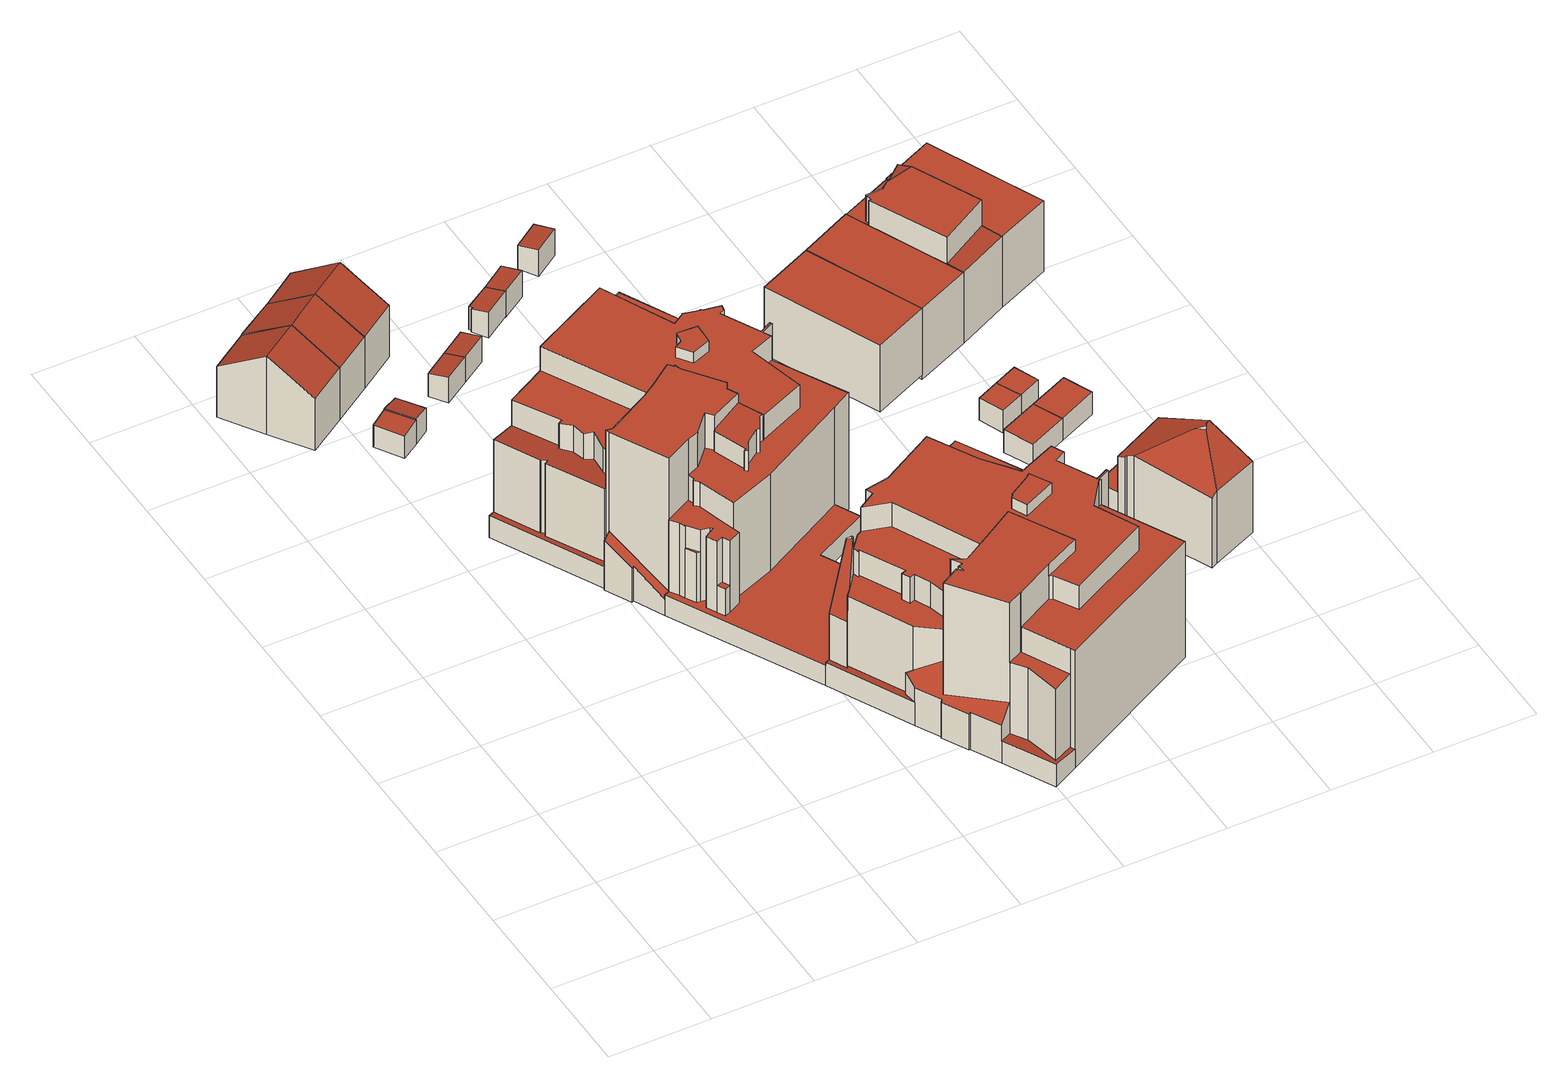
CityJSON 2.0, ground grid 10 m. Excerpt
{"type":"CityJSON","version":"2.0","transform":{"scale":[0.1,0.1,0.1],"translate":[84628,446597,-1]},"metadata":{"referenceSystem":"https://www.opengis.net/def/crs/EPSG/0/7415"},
"CityObjects":{
"building1":{"type":"Building","attributes":{"b3_bag_bag_overlap":0,"b3_bouwlagen":3,"b3_dak_type":"slanted","b3_h_dak_50p":7.6,"b3_h_dak_70p":8.2,"b3_h_dak_max":9,"b3_h_dak_min":5.91,"b3_h_maaiveld":0.164,"b3_kas_warenhuis":false,"b3_mutatie_ahn3_ahn4":false,"b3_opp_buitenmuur":121.8,"b3_opp_dak_plat":0,"b3_opp_dak_schuin":50.23,"b3_opp_grond":42.11,"b3_opp_scheidingsmuur":68.14,"b3_reconstructie_onvolledig":false,"b3_rmse_lod12":1.01,"b3_rmse_lod13":1.01,"b3_rmse_lod22":0.0402,"b3_val3dity_lod12":"[]","b3_val3dity_lod13":"[]","b3_val3dity_lod22":"[]","b3_volume_lod12":335.15,"b3_volume_lod13":335.15,"b3_volume_lod22":309.36,"geconstateerd":false,"oorspronkelijkbouwjaar":1981,"status":"Pand in gebruik"},"children":["building1-1"]},
"building1-1":{"type":"BuildingPart","parents":["building1"],"geometry":[{"type":"Solid","lod":"2.2","boundaries":[[[[0,1,2,3,4,5]],[[6,3,2,7]],[[8,4,3,6]],[[9,0,5,10]],[[10,5,4,8]],[[7,2,1,11]],[[11,1,0,9]],[[7,11,8,6]],[[11,9,10,8]]]],"semantics":{"surfaces":[{"type":"GroundSurface"},{"type":"WallSurface","on_footprint_edge":true},{"type":"RoofSurface"}],"values":[[0,1,1,1,1,1,1,2,2]]}}]},
"building2":{"type":"Building","attributes":{"b3_bag_bag_overlap":0,"b3_dak_type":"horizontal","b3_h_dak_50p":2.89,"b3_h_dak_70p":2.96,"b3_h_dak_max":3.08,"b3_h_dak_min":2.66,"b3_h_maaiveld":0.182,"b3_kas_warenhuis":false,"b3_mutatie_ahn3_ahn4":false,"b3_opp_buitenmuur":18.28,"b3_opp_dak_plat":0,"b3_opp_dak_schuin":5.93,"b3_opp_grond":5.85,"b3_opp_scheidingsmuur":8.4,"b3_reconstructie_onvolledig":false,"b3_rmse_lod12":0.115,"b3_rmse_lod13":0.115,"b3_rmse_lod22":0.0306,"b3_val3dity_lod12":"[]","b3_val3dity_lod13":"[]","b3_val3dity_lod22":"[]","b3_volume_lod12":16.13,"b3_volume_lod13":16.13,"b3_volume_lod22":15.76,"geconstateerd":false,"oorspronkelijkbouwjaar":1981,"status":"Pand in gebruik"},"children":["building2-1"]},
"building2-1":{"type":"BuildingPart","parents":["building2"],"geometry":[{"type":"Solid","lod":"2.2","boundaries":[[[[12,13,14,15]],[[16,12,15,17]],[[17,15,14,18]],[[18,14,13,19]],[[19,13,12,16]],[[19,16,17,18]]]],"semantics":{"surfaces":[{"type":"GroundSurface"},{"type":"WallSurface","on_footprint_edge":true},{"type":"RoofSurface"}],"values":[[0,1,1,1,1,2]]}}]},
"building3":{"type":"Building","attributes":{"b3_bag_bag_overlap":0,"b3_bouwlagen":3,"b3_dak_type":"slanted","b3_h_dak_50p":7.6,"b3_h_dak_70p":8.18,"b3_h_dak_max":9.02,"b3_h_dak_min":5.96,"b3_h_maaiveld":0.215,"b3_kas_warenhuis":false,"b3_mutatie_ahn3_ahn4":false,"b3_opp_buitenmuur":51.86,"b3_opp_dak_plat":0,"b3_opp_dak_schuin":50.3,"b3_opp_grond":42.1,"b3_opp_scheidingsmuur":136.03,"b3_reconstructie_onvolledig":false,"b3_rmse_lod12":1.01,"b3_rmse_lod13":1.01,"b3_rmse_lod22":0.0288,"b3_val3dity_lod12":"[]","b3_val3dity_lod13":"[]","b3_val3dity_lod22":"[]","b3_volume_lod12":332.95,"b3_volume_lod13":332.95,"b3_volume_lod22":306.33,"geconstateerd":false,"oorspronkelijkbouwjaar":1981,"status":"Pand in gebruik"},"children":["building3-1"]},
"building3-1":{"type":"BuildingPart","parents":["building3"],"geometry":[{"type":"Solid","lod":"2.2","boundaries":[[[[20,21,22,2,1,0]],[[23,2,22,24]],[[11,1,2,23]],[[25,20,0,26]],[[26,0,1,11]],[[24,22,21,27]],[[27,21,20,25]],[[24,27,11,23]],[[27,25,26,11]]]],"semantics":{"surfaces":[{"type":"GroundSurface"},{"type":"WallSurface","on_footprint_edge":true},{"type":"RoofSurface"}],"values":[[0,1,1,1,1,1,1,2,2]]}}]},
"building4":{"type":"Building","attributes":{"b3_bag_bag_overlap":0,"b3_dak_type":"horizontal","b3_h_dak_50p":2.94,"b3_h_dak_70p":3,"b3_h_dak_max":3.17,"b3_h_dak_min":2.76,"b3_h_maaiveld":0.241,"b3_kas_warenhuis":false,"b3_mutatie_ahn3_ahn4":false,"b3_opp_buitenmuur":18.17,"b3_opp_dak_plat":0,"b3_opp_dak_schuin":5.93,"b3_opp_grond":5.84,"b3_opp_scheidingsmuur":8.4,"b3_reconstructie_onvolledig":false,"b3_rmse_lod12":0.106,"b3_rmse_lod13":0.106,"b3_rmse_lod22":0.0268,"b3_val3dity_lod12":"[]","b3_val3dity_lod13":"[]","b3_val3dity_lod22":"[]","b3_volume_lod12":15.99,"b3_volume_lod13":15.99,"b3_volume_lod22":15.68,"geconstateerd":false,"oorspronkelijkbouwjaar":1981,"status":"Pand in gebruik"},"children":["building4-1"]},
"building4-1":{"type":"BuildingPart","parents":["building4"],"geometry":[{"type":"Solid","lod":"2.2","boundaries":[[[[28,29,15,14]],[[30,15,29,31]],[[32,14,15,30]],[[33,28,14,32]],[[31,29,28,33]],[[31,33,32,30]]]],"semantics":{"surfaces":[{"type":"GroundSurface"},{"type":"WallSurface","on_footprint_edge":true},{"type":"RoofSurface"}],"values":[[0,1,1,1,1,2]]}}]},
"building5":{"type":"Building","attributes":{"b3_bag_bag_overlap":0,"b3_bouwlagen":3,"b3_dak_type":"slanted","b3_h_dak_50p":7.51,"b3_h_dak_70p":8.14,"b3_h_dak_max":9.03,"b3_h_dak_min":5.88,"b3_h_maaiveld":0.221,"b3_kas_warenhuis":false,"b3_mutatie_ahn3_ahn4":false,"b3_opp_buitenmuur":51.84,"b3_opp_dak_plat":0,"b3_opp_dak_schuin":50.28,"b3_opp_grond":42.11,"b3_opp_scheidingsmuur":135.81,"b3_reconstructie_onvolledig":false,"b3_rmse_lod12":1.02,"b3_rmse_lod13":1.02,"b3_rmse_lod22":0.0236,"b3_val3dity_lod12":"[]","b3_val3dity_lod13":"[]","b3_val3dity_lod22":"[]","b3_volume_lod12":330.89,"b3_volume_lod13":330.89,"b3_volume_lod22":305.96,"geconstateerd":false,"oorspronkelijkbouwjaar":1981,"status":"Pand in gebruik"},"children":["building5-1"]},
"building5-1":{"type":"BuildingPart","parents":["building5"],"geometry":[{"type":"Solid","lod":"2.2","boundaries":[[[[34,35,36,22,21,20]],[[24,22,36,37]],[[27,21,22,24]],[[38,34,20,25]],[[25,20,21,27]],[[37,36,35,39]],[[39,35,34,38]],[[37,39,27,24]],[[39,38,25,27]]]],"semantics":{"surfaces":[{"type":"GroundSurface"},{"type":"WallSurface","on_footprint_edge":true},{"type":"RoofSurface"}],"values":[[0,1,1,1,1,1,1,2,2]]}}]},
"building6":{"type":"Building","attributes":{"b3_bag_bag_overlap":0,"b3_dak_type":"horizontal","b3_h_dak_50p":2.89,"b3_h_dak_70p":2.96,"b3_h_dak_max":3.13,"b3_h_dak_min":2.58,"b3_h_maaiveld":0.181,"b3_kas_warenhuis":false,"b3_mutatie_ahn3_ahn4":false,"b3_opp_buitenmuur":21.91,"b3_opp_dak_plat":0,"b3_opp_dak_schuin":6.09,"b3_opp_grond":6,"b3_opp_scheidingsmuur":5.36,"b3_reconstructie_onvolledig":false,"b3_rmse_lod12":0.113,"b3_rmse_lod13":0.113,"b3_rmse_lod22":0.0316,"b3_val3dity_lod12":"[]","b3_val3dity_lod13":"[]","b3_val3dity_lod22":"[]","b3_volume_lod12":16.59,"b3_volume_lod13":16.59,"b3_volume_lod22":16.35,"geconstateerd":false,"oorspronkelijkbouwjaar":1981,"status":"Pand in gebruik"},"children":["building6-1"]},
"building6-1":{"type":"BuildingPart","parents":["building6"],"geometry":[{"type":"Solid","lod":"2.2","boundaries":[[[[40,41,42,43]],[[44,42,41,45]],[[46,43,42,44]],[[47,40,43,46]],[[45,41,40,47]],[[45,47,46,44]]]],"semantics":{"surfaces":[{"type":"GroundSurface"},{"type":"WallSurface","on_footprint_edge":true},{"type":"RoofSurface"}],"values":[[0,1,1,1,1,2]]}}]},
"building7":{"type":"Building","attributes":{"b3_bag_bag_overlap":0,"b3_dak_type":"horizontal","b3_h_dak_50p":2.9,"b3_h_dak_70p":2.96,"b3_h_dak_max":3.15,"b3_h_dak_min":2.74,"b3_h_maaiveld":0.195,"b3_kas_warenhuis":false,"b3_mutatie_ahn3_ahn4":false,"b3_opp_buitenmuur":22.1,"b3_opp_dak_plat":0,"b3_opp_dak_schuin":6.14,"b3_opp_grond":6.05,"b3_opp_scheidingsmuur":5.36,"b3_reconstructie_onvolledig":false,"b3_rmse_lod12":0.124,"b3_rmse_lod13":0.124,"b3_rmse_lod22":0.0261,"b3_val3dity_lod12":"[]","b3_val3dity_lod13":"[]","b3_val3dity_lod22":"[]","b3_volume_lod12":16.87,"b3_volume_lod13":16.87,"b3_volume_lod22":16.53,"geconstateerd":false,"oorspronkelijkbouwjaar":1981,"status":"Pand in gebruik"},"children":["building7-1"]},
"building7-1":{"type":"BuildingPart","parents":["building7"],"geometry":[{"type":"Solid","lod":"2.2","boundaries":[[[[48,49,41,40]],[[45,41,49,50]],[[47,40,41,45]],[[51,48,40,47]],[[50,49,48,51]],[[50,51,47,45]]]],"semantics":{"surfaces":[{"type":"GroundSurface"},{"type":"WallSurface","on_footprint_edge":true},{"type":"RoofSurface"}],"values":[[0,1,1,1,1,2]]}}]},
"building8":{"type":"Building","attributes":{"b3_bouwlagen":5,"b3_dak_type":"multiple horizontal","b3_h_dak_50p":14.26,"b3_h_dak_70p":16.27,"b3_h_dak_max":17.88,"b3_h_dak_min":2.56,"b3_h_maaiveld":0.415,"b3_kas_warenhuis":false,"b3_mutatie_ahn3_ahn4":false,"b3_opp_buitenmuur":3033.72,"b3_opp_dak_plat":1090.25,"b3_opp_dak_schuin":100.14,"b3_opp_grond":1088.38,"b3_opp_scheidingsmuur":0,"b3_reconstructie_onvolledig":false,"b3_rmse_lod12":6.05,"b3_rmse_lod13":0.996,"b3_rmse_lod22":0.405,"b3_val3dity_lod12":"[]","b3_val3dity_lod13":"[]","b3_val3dity_lod22":"[]","b3_volume_lod12":17263.59,"b3_volume_lod13":13811.62,"b3_volume_lod22":13648.09,"geconstateerd":false,"oorspronkelijkbouwjaar":2000,"status":"Pand in gebruik"},"children":["building8-1"]},
"building8-1":{"type":"BuildingPart","parents":["building8"],"geometry":[{"type":"Solid","lod":"2.2","boundaries":[[[[52,53,54,55,56,57,58,59,60,61,62,63,64,65,66,67,68,69,70,71,72,73,74,75,76,77,78,79,80,81,82,83,84,85,86,87,88,89,90,91,92,93,94,95,96,97,98,99,100,101,102,103,104]],[[105,52,104,106]],[[107,108,109,110]],[[111,59,58,112]],[[113,60,59,111]],[[114,115,116,117]],[[118,101,100,119]],[[120,103,102,121]],[[122,95,94,123,124]],[[124,123,125,126]],[[127,81,80,128]],[[129,130,131,132]],[[115,99,98,133]],[[133,98,97,134]],[[135,96,95,122]],[[123,94,93,136]],[[137,89,138]],[[138,89,88,139]],[[136,93,92,140]],[[141,142,143,144]],[[140,92,91,145]],[[145,91,90,146]],[[147,148,149,150]],[[151,65,64,152]],[[153,66,65,151]],[[146,90,89,137]],[[154,155,130,129,156]],[[156,129,157,158]],[[159,160,87,86,161]],[[161,86,85,162]],[[163,164,160,159]],[[165,166,167,168]],[[169,170,166,165,171]],[[172,77,76,173]],[[162,85,84,174]],[[175,83,82,176]],[[176,82,81,127,177]],[[178,179,180,181]],[[182,178,183,184]],[[185,186,187,188]],[[173,76,75,189]],[[189,75,74,190]],[[191,192,193,194]],[[195,196,197,198]],[[106,104,103,120]],[[181,180,63,62,199]],[[200,199,62,61,201]],[[202,152,64,63,180]],[[112,58,57,203,204]],[[121,102,101,118]],[[205,54,53,206]],[[207,208,209,210]],[[203,57,56,211]],[[212,213,214,215]],[[168,167,216,217]],[[119,100,99,115,114]],[[218,219,199,200]],[[220,221,219,218]],[[222,223,224,225]],[[226,227,228,229]],[[217,216,230,231]],[[232,233,234,235]],[[210,209,236,237,238]],[[239,240,208,207,241]],[[139,88,87,160]],[[242,71,70,243,244]],[[245,246,73,72,108,107]],[[247,248,249,250]],[[108,72,71,242,251]],[[251,242,248,247]],[[117,116,252,253]],[[254,255,256,257,258]],[[258,257,259,260]],[[261,262,263,264,265]],[[266,267,263,262]],[[268,269,270,267,266]],[[271,272,273,274,275]],[[201,61,60,113]],[[276,220,277,278]],[[279,280,281,282]],[[283,284,282,285]],[[285,282,281,286,287]],[[287,286,223,222]],[[288,289,213,212]],[[215,214,142,141]],[[290,291,292,284,283]],[[293,294,295]],[[296,297,298,295]],[[299,300,289,288]],[[241,207,301,192,191]],[[211,56,55,237]],[[238,237,55,54,205]],[[302,303,304,305]],[[306,307,308,309]],[[310,311,307,306]],[[265,264,137,138]],[[312,313,314,315]],[[316,317,269,268]],[[188,187,68,67,318]],[[319,69,68,187]],[[194,193,320,321]],[[322,323,324,325]],[[275,274,240,239]],[[192,301,303,302]],[[253,252,126,326]],[[326,126,125,327,328]],[[150,149,246,245]],[[294,293,329,221,220,276]],[[330,331,332,333]],[[334,335,300,299]],[[336,337,338,339]],[[340,341,342,343]],[[343,342,344,345]],[[346,347,164,163]],[[348,349,350,351]],[[351,350,341,340]],[[132,131,347,346]],[[352,232,353,354]],[[321,320,291,290]],[[354,353,292,291]],[[144,143,280,279]],[[355,356,206,357]],[[305,304,323,322]],[[225,224,278,358]],[[358,278,277,272,271]],[[359,360,361,362]],[[274,273,363,360,359]],[[204,203,363,273]],[[362,361,236,209]],[[231,230,364,365]],[[366,158,157,349,348]],[[171,165,158,366]],[[367,368,369,370]],[[371,185,372,255,254]],[[250,249,373,374]],[[244,243,375,376]],[[243,70,69,319]],[[376,375,311,310]],[[377,378,379,380]],[[381,382,152,202]],[[383,381,384,385]],[[255,372,382,381,383]],[[386,387,388,389]],[[390,391,227,226,392]],[[392,226,317,316]],[[229,228,270,269]],[[393,394,179,178,182]],[[395,396,391,390]],[[397,398,396,395]],[[399,400,401,402]],[[402,401,403,314]],[[315,314,403,398,397]],[[309,308,404,405]],[[406,407,408,409]],[[409,408,410,186,185,371]],[[405,404,410,408]],[[411,412,413,407,406]],[[414,415,413,412]],[[235,234,416,297]],[[297,416,417,418]],[[419,420,233,232,352]],[[421,422,420,419]],[[134,97,96,135]],[[190,74,73,246]],[[184,183,329,293]],[[423,424,148,147]],[[425,426,424,423]],[[174,84,83,175]],[[177,127,427,196,195]],[[428,78,77,172]],[[429,430,79,78,428]],[[196,427,430,429]],[[128,80,79,430]],[[431,432,378,377]],[[380,379,337,336]],[[433,434,432,431]],[[435,436,415,414]],[[437,438,412,411]],[[374,373,439,440]],[[440,439,436,435]],[[441,110,109,438,437]],[[345,344,442,443]],[[443,442,110,441]],[[333,332,444,445]],[[445,444,446,447]],[[448,449,368,367]],[[370,369,331,330]],[[447,446,450,451]],[[451,450,449,448]],[[389,388,262,261]],[[365,364,452,453]],[[453,452,454,455]],[[455,454,456,457]],[[457,456,155,154]],[[339,338,434,433]],[[357,206,53,52,105]],[[325,324,356,355]],[[297,296,335,334]],[[298,297,418,458]],[[458,418,417,394,393]],[[385,384,400,399,459]],[[459,399,313,312]],[[460,461,387,386]],[[257,256,461,460]],[[260,259,170,169]],[[328,327,422,421]],[[198,197,426,425]],[[318,67,66,153]],[[358,271,275,239,241,191,194,321,290,283,285,287,222,225]],[[362,209,208,240,274,359]],[[204,273,272,277,220,218,200,201,113,111,112]],[[236,361,360,363,203,211,237]],[[229,269,317,226]],[[410,404,308,307,311,375,243,319,187,186]],[[134,135,122,124,126,252,116,115,133]],[[329,183,178,181,199,219,221]],[[128,430,427,127]],[[436,439,373,249,248,242,244,376,310,306,309,405,408,407,413,415]],[[438,109,108,251,247,250,374,440,435,414,412]],[[198,425,423,147,150,245,107,110,442,344,342,341,350,349,157,129,132,346,163,159,161,162,174,175,176,177,195],[434,338,337,379,378,432]],[[451,448,367,370,330,333,445,447]],[[457,154,156,158,165,168,217,231,365,453,455]],[[339,433,431,377,380,336]],[[356,324,323,304,303,301,207,210,238,205,206]],[[335,296,295,294,276,278,224,223,286,281,280,143,142,214,213,289,300]],[[458,393,182,184,293,295,298]],[[418,297,334,299,288,212,215,141,144,279,282,284,292,353,232,235,297]],[[328,421,419,352,354,291,320,193,192,302,305,322,325,355,357,105,106,120,121,118,119,114,117,253,326],[449,450,446,444,332,331,369,368]],[[461,256,255,383,385,459,312,315,397,395,390,392,316,268,266,262,388,387]],[[313,399,402,314]],[[170,259,257,460,386,389,261,265,138,139,160,164,347,131,130,155,456,454,452,364,230,216,167,166]],[[260,169,171,366,348,351,340,343,345,443,441,437,411,406,409,371,254,258]],[[422,327,125,123,136,140,145,146,137,264,263,267,270,228,227,391,396,398,403,401,400,384,381,202,180,179,394,417,416,234,233,420]],[[426,197,196,429,428,172,173,189,190,246,149,148,424]],[[318,153,151,152,382,372,185,188]]]],"semantics":{"surfaces":[{"type":"GroundSurface"},{"type":"WallSurface","on_footprint_edge":true},{"type":"WallSurface","on_footprint_edge":false},{"type":"RoofSurface"}],"values":[[0,1,2,1,1,2,1,1,1,2,1,2,1,1,1,1,1,1,1,2,1,1,2,1,1,1,2,2,1,1,2,2,2,1,1,1,1,2,2,2,1,1,2,2,1,1,1,1,1,1,1,2,1,2,2,1,2,2,2,2,2,2,2,2,1,1,1,2,1,2,2,2,2,2,2,2,2,1,2,2,2,2,2,2,2,2,2,2,2,2,1,1,2,2,2,2,2,2,1,1,2,2,2,2,2,2,2,2,2,2,2,2,2,2,2,2,2,2,2,2,2,2,2,2,2,2,2,2,2,2,2,2,2,2,2,2,1,2,2,2,2,2,2,2,2,2,2,2,2,2,2,2,2,2,2,2,2,2,2,2,2,2,1,1,2,2,2,1,2,1,1,2,1,2,2,2,2,2,2,2,2,2,2,2,2,2,2,2,2,2,2,2,2,2,2,1,2,2,2,2,2,2,2,2,2,2,2,1,3,3,3,3,3,3,3,3,3,3,3,3,3,3,3,3,3,3,3,3,3,3,3,3,3,3,3]]}}]},
"building9":{"type":"Building","attributes":{"b3_bag_bag_overlap":0,"b3_dak_type":"horizontal","b3_h_dak_50p":2.95,"b3_h_dak_70p":3,"b3_h_dak_max":3.12,"b3_h_dak_min":2.79,"b3_h_maaiveld":0.19,"b3_kas_warenhuis":false,"b3_mutatie_ahn3_ahn4":false,"b3_opp_buitenmuur":22.06,"b3_opp_dak_plat":0,"b3_opp_dak_schuin":5.92,"b3_opp_grond":5.96,"b3_opp_scheidingsmuur":5.52,"b3_reconstructie_onvolledig":false,"b3_rmse_lod12":0.103,"b3_rmse_lod13":0.103,"b3_rmse_lod22":0.0144,"b3_val3dity_lod12":"[]","b3_val3dity_lod13":"[]","b3_val3dity_lod22":"[]","b3_volume_lod12":16.68,"b3_volume_lod13":16.68,"b3_volume_lod22":16.44,"geconstateerd":false,"oorspronkelijkbouwjaar":1981,"status":"Pand in gebruik"},"children":["building9-1"]},
"building9-1":{"type":"BuildingPart","parents":["building9"],"geometry":[{"type":"Solid","lod":"2.2","boundaries":[[[[462,463,464,465,466,467]],[[468,464,463,469]],[[470,467,466,471]],[[472,462,467,470]],[[473,465,464,468]],[[471,466,465,473]],[[469,463,462,472]],[[469,472,470,471,473,468]]]],"semantics":{"surfaces":[{"type":"GroundSurface"},{"type":"WallSurface","on_footprint_edge":true},{"type":"RoofSurface"}],"values":[[0,1,1,1,1,1,1,2]]}}]},
"building10":{"type":"Building","attributes":{"b3_bag_bag_overlap":0,"b3_dak_type":"horizontal","b3_h_dak_50p":2.95,"b3_h_dak_70p":2.99,"b3_h_dak_max":3.15,"b3_h_dak_min":2.76,"b3_h_maaiveld":0.138,"b3_kas_warenhuis":false,"b3_mutatie_ahn3_ahn4":false,"b3_opp_buitenmuur":22.59,"b3_opp_dak_plat":0,"b3_opp_dak_schuin":6.09,"b3_opp_grond":6.01,"b3_opp_scheidingsmuur":5.52,"b3_reconstructie_onvolledig":false,"b3_rmse_lod12":0.108,"b3_rmse_lod13":0.108,"b3_rmse_lod22":0.024,"b3_val3dity_lod12":"[]","b3_val3dity_lod13":"[]","b3_val3dity_lod22":"[]","b3_volume_lod12":17.17,"b3_volume_lod13":17.17,"b3_volume_lod22":16.88,"geconstateerd":false,"oorspronkelijkbouwjaar":1981,"status":"Pand in gebruik"},"children":["building10-1"]},
"building10-1":{"type":"BuildingPart","parents":["building10"],"geometry":[{"type":"Solid","lod":"2.2","boundaries":[[[[474,475,476,477]],[[468,476,475,478]],[[469,477,476,468]],[[479,474,477,469]],[[478,475,474,479]],[[478,479,469,468]]]],"semantics":{"surfaces":[{"type":"GroundSurface"},{"type":"WallSurface","on_footprint_edge":true},{"type":"RoofSurface"}],"values":[[0,1,1,1,1,2]]}}]},
"building11":{"type":"Building","attributes":{"b3_bag_bag_overlap":0,"b3_dak_type":"horizontal","b3_h_dak_50p":2.93,"b3_h_dak_70p":3,"b3_h_dak_max":3.14,"b3_h_dak_min":2.79,"b3_h_maaiveld":0.134,"b3_kas_warenhuis":false,"b3_mutatie_ahn3_ahn4":false,"b3_opp_buitenmuur":22.68,"b3_opp_dak_plat":0,"b3_opp_dak_schuin":6.07,"b3_opp_grond":5.99,"b3_opp_scheidingsmuur":5.44,"b3_reconstructie_onvolledig":false,"b3_rmse_lod12":0.108,"b3_rmse_lod13":0.108,"b3_rmse_lod22":0.0166,"b3_val3dity_lod12":"[]","b3_val3dity_lod13":"[]","b3_val3dity_lod22":"[]","b3_volume_lod12":17.1,"b3_volume_lod13":17.1,"b3_volume_lod22":16.85,"geconstateerd":false,"oorspronkelijkbouwjaar":1981,"status":"Pand in gebruik"},"children":["building11-1"]},
"building11-1":{"type":"BuildingPart","parents":["building11"],"geometry":[{"type":"Solid","lod":"2.2","boundaries":[[[[480,481,482,483]],[[484,482,481,485]],[[486,483,482,484]],[[487,480,483,486]],[[485,481,480,487]],[[485,487,486,484]]]],"semantics":{"surfaces":[{"type":"GroundSurface"},{"type":"WallSurface","on_footprint_edge":true},{"type":"RoofSurface"}],"values":[[0,1,1,1,1,2]]}}]},
"building12":{"type":"Building","attributes":{"b3_bag_bag_overlap":0,"b3_bouwlagen":3,"b3_dak_type":"horizontal","b3_h_dak_50p":7.45,"b3_h_dak_70p":7.48,"b3_h_dak_max":7.65,"b3_h_dak_min":7.25,"b3_h_maaiveld":-0.147,"b3_kas_warenhuis":false,"b3_mutatie_ahn3_ahn4":false,"b3_opp_buitenmuur":183.97,"b3_opp_dak_plat":73.15,"b3_opp_dak_schuin":0,"b3_opp_grond":73.15,"b3_opp_scheidingsmuur":93.27,"b3_reconstructie_onvolledig":false,"b3_rmse_lod12":0.0527,"b3_rmse_lod13":0.0527,"b3_rmse_lod22":0.0316,"b3_val3dity_lod12":"[]","b3_val3dity_lod13":"[]","b3_val3dity_lod22":"[]","b3_volume_lod12":557.55,"b3_volume_lod13":557.55,"b3_volume_lod22":555.95,"geconstateerd":false,"oorspronkelijkbouwjaar":2000,"status":"Pand in gebruik"},"children":["building12-1"]},
"building12-1":{"type":"BuildingPart","parents":["building12"],"geometry":[{"type":"Solid","lod":"2.2","boundaries":[[[[488,489,490,491]],[[492,490,489,493]],[[494,491,490,492]],[[495,488,491,494]],[[493,489,488,495]],[[493,495,494,492]]]],"semantics":{"surfaces":[{"type":"GroundSurface"},{"type":"WallSurface","on_footprint_edge":true},{"type":"RoofSurface"}],"values":[[0,1,1,1,1,2]]}}]},
"building13":{"type":"Building","attributes":{"b3_bag_bag_overlap":0,"b3_dak_type":"horizontal","b3_h_dak_50p":3.14,"b3_h_dak_70p":3.16,"b3_h_dak_max":3.23,"b3_h_dak_min":3.04,"b3_h_maaiveld":0.601,"b3_kas_warenhuis":false,"b3_mutatie_ahn3_ahn4":false,"b3_opp_buitenmuur":29.33,"b3_opp_dak_plat":13.1,"b3_opp_dak_schuin":0,"b3_opp_grond":13.1,"b3_opp_scheidingsmuur":7.82,"b3_reconstructie_onvolledig":false,"b3_rmse_lod12":0.0373,"b3_rmse_lod13":0.0373,"b3_rmse_lod22":0.0328,"b3_val3dity_lod12":"[]","b3_val3dity_lod13":"[]","b3_val3dity_lod22":"[]","b3_volume_lod12":33.38,"b3_volume_lod13":33.38,"b3_volume_lod22":33.23,"geconstateerd":false,"oorspronkelijkbouwjaar":2000,"status":"Pand in gebruik"},"children":["building13-1"]},
"building13-1":{"type":"BuildingPart","parents":["building13"],"geometry":[{"type":"Solid","lod":"2.2","boundaries":[[[[496,497,498,499]],[[500,496,499,501]],[[501,499,498,502]],[[502,498,497,503]],[[503,497,496,500]],[[503,500,501,502]]]],"semantics":{"surfaces":[{"type":"GroundSurface"},{"type":"WallSurface","on_footprint_edge":true},{"type":"RoofSurface"}],"values":[[0,1,1,1,1,2]]}}]},
"building14":{"type":"Building","attributes":{"b3_bag_bag_overlap":0,"b3_dak_type":"multiple horizontal","b3_h_dak_50p":3.11,"b3_h_dak_70p":3.13,"b3_h_dak_max":3.21,"b3_h_dak_min":0.6,"b3_h_maaiveld":0.571,"b3_kas_warenhuis":false,"b3_mutatie_ahn3_ahn4":false,"b3_opp_buitenmuur":19.23,"b3_opp_dak_plat":6.42,"b3_opp_dak_schuin":0,"b3_opp_grond":6.41,"b3_opp_scheidingsmuur":6.59,"b3_reconstructie_onvolledig":false,"b3_rmse_lod12":0.85,"b3_rmse_lod13":0.85,"b3_rmse_lod22":0.851,"b3_val3dity_lod12":"[]","b3_val3dity_lod13":"[]","b3_val3dity_lod22":"[]","b3_volume_lod12":16.42,"b3_volume_lod13":16.42,"b3_volume_lod22":16.34,"geconstateerd":false,"oorspronkelijkbouwjaar":2000,"status":"Pand in gebruik"},"children":["building14-1"]},
"building14-1":{"type":"BuildingPart","parents":["building14"],"geometry":[{"type":"Solid","lod":"2.2","boundaries":[[[[504,505,506,507]],[[508,506,505,509]],[[510,507,506,508]],[[511,504,507,510]],[[509,505,504,511]],[[509,511,510,508]]]],"semantics":{"surfaces":[{"type":"GroundSurface"},{"type":"WallSurface","on_footprint_edge":true},{"type":"RoofSurface"}],"values":[[0,1,1,1,1,2]]}}]},
"building15":{"type":"Building","attributes":{"b3_bag_bag_overlap":0,"b3_bouwlagen":3,"b3_dak_type":"slanted","b3_h_dak_50p":9.17,"b3_h_dak_70p":9.6,"b3_h_dak_max":11.01,"b3_h_dak_min":4,"b3_h_maaiveld":0.559,"b3_kas_warenhuis":false,"b3_mutatie_ahn3_ahn4":false,"b3_opp_buitenmuur":181.23,"b3_opp_dak_plat":12.21,"b3_opp_dak_schuin":61.83,"b3_opp_grond":67.97,"b3_opp_scheidingsmuur":95.66,"b3_reconstructie_onvolledig":false,"b3_rmse_lod12":2.37,"b3_rmse_lod13":0.642,"b3_rmse_lod22":0.0919,"b3_val3dity_lod12":"[]","b3_val3dity_lod13":"[]","b3_val3dity_lod22":"[]","b3_volume_lod12":611.03,"b3_volume_lod13":552.91,"b3_volume_lod22":533.66,"geconstateerd":false,"oorspronkelijkbouwjaar":2000,"status":"Pand in gebruik"},"children":["building15-1"]},
"building15-1":{"type":"BuildingPart","parents":["building15"],"geometry":[{"type":"Solid","lod":"2.2","boundaries":[[[[512,513,514,515,516,517,518,519,520,521,522]],[[523,521,520,524]],[[524,520,519,525]],[[526,527,525,528]],[[529,513,512,530]],[[528,525,519,518,531]],[[532,516,515,533]],[[527,522,521,523]],[[531,518,517,534]],[[534,517,516,532]],[[530,512,522,527,526]],[[533,515,514,535]],[[535,514,513,529]],[[536,537,538]],[[537,536,539,540]],[[540,539,541]],[[527,523,524,525]],[[536,538,532,533,535]],[[541,539,536,535,529,530]],[[540,541,530,526,528,531,534,532,538,537]]]],"semantics":{"surfaces":[{"type":"GroundSurface"},{"type":"WallSurface","on_footprint_edge":true},{"type":"WallSurface","on_footprint_edge":false},{"type":"RoofSurface"}],"values":[[0,1,1,2,1,1,1,1,1,1,1,1,1,2,2,2,3,3,3,3]]}}]},
"building16":{"type":"Building","attributes":{"b3_bag_bag_overlap":0,"b3_bouwlagen":3,"b3_dak_type":"horizontal","b3_h_dak_50p":7.45,"b3_h_dak_70p":7.47,"b3_h_dak_max":7.66,"b3_h_dak_min":7.32,"b3_h_maaiveld":-0.628,"b3_kas_warenhuis":false,"b3_mutatie_ahn3_ahn4":false,"b3_opp_buitenmuur":98.11,"b3_opp_dak_plat":70.03,"b3_opp_dak_schuin":0,"b3_opp_grond":70.03,"b3_opp_scheidingsmuur":192.39,"b3_reconstructie_onvolledig":false,"b3_rmse_lod12":0.0511,"b3_rmse_lod13":0.0511,"b3_rmse_lod22":0.0254,"b3_val3dity_lod12":"[]","b3_val3dity_lod13":"[]","b3_val3dity_lod22":"[]","b3_volume_lod12":567.48,"b3_volume_lod13":567.48,"b3_volume_lod22":565.57,"geconstateerd":false,"oorspronkelijkbouwjaar":2000,"status":"Pand in gebruik"},"children":["building16-1"]},
"building16-1":{"type":"BuildingPart","parents":["building16"],"geometry":[{"type":"Solid","lod":"2.2","boundaries":[[[[542,543,544,545]],[[493,542,545,546]],[[546,545,544,547]],[[547,544,543,495]],[[495,543,542,493]],[[495,493,546,547]]]],"semantics":{"surfaces":[{"type":"GroundSurface"},{"type":"WallSurface","on_footprint_edge":true},{"type":"RoofSurface"}],"values":[[0,1,1,1,1,2]]}}]},
"building17":{"type":"Building","attributes":{"b3_bag_bag_overlap":0,"b3_dak_type":"horizontal","b3_h_dak_50p":3.11,"b3_h_dak_70p":3.13,"b3_h_dak_max":3.27,"b3_h_dak_min":3.02,"b3_h_maaiveld":0.565,"b3_kas_warenhuis":false,"b3_mutatie_ahn3_ahn4":false,"b3_opp_buitenmuur":19.29,"b3_opp_dak_plat":6.44,"b3_opp_dak_schuin":0,"b3_opp_grond":6.44,"b3_opp_scheidingsmuur":6.59,"b3_reconstructie_onvolledig":false,"b3_rmse_lod12":0.0413,"b3_rmse_lod13":0.0413,"b3_rmse_lod22":0.0385,"b3_val3dity_lod12":"[]","b3_val3dity_lod13":"[]","b3_val3dity_lod22":"[]","b3_volume_lod12":16.5,"b3_volume_lod13":16.5,"b3_volume_lod22":16.41,"geconstateerd":false,"oorspronkelijkbouwjaar":2000,"status":"Pand in gebruik"},"children":["building17-1"]},
"building17-1":{"type":"BuildingPart","parents":["building17"],"geometry":[{"type":"Solid","lod":"2.2","boundaries":[[[[504,548,549,505]],[[550,549,548,551]],[[509,505,549,550]],[[511,504,505,509]],[[551,548,504,511]],[[551,511,509,550]]]],"semantics":{"surfaces":[{"type":"GroundSurface"},{"type":"WallSurface","on_footprint_edge":true},{"type":"RoofSurface"}],"values":[[0,1,1,1,1,2]]}}]},
"building18":{"type":"Building","attributes":{"b3_bag_bag_overlap":0,"b3_dak_type":"horizontal","b3_h_dak_50p":3.12,"b3_h_dak_70p":3.14,"b3_h_dak_max":3.28,"b3_h_dak_min":3.05,"b3_h_maaiveld":0.567,"b3_kas_warenhuis":false,"b3_mutatie_ahn3_ahn4":false,"b3_opp_buitenmuur":29.62,"b3_opp_dak_plat":13.06,"b3_opp_dak_schuin":0,"b3_opp_grond":13.06,"b3_opp_scheidingsmuur":7.82,"b3_reconstructie_onvolledig":false,"b3_rmse_lod12":0.0369,"b3_rmse_lod13":0.0369,"b3_rmse_lod22":0.0357,"b3_val3dity_lod12":"[]","b3_val3dity_lod13":"[]","b3_val3dity_lod22":"[]","b3_volume_lod12":33.54,"b3_volume_lod13":33.54,"b3_volume_lod22":33.44,"geconstateerd":false,"oorspronkelijkbouwjaar":2000,"status":"Pand in gebruik"},"children":["building18-1"]},
"building18-1":{"type":"BuildingPart","parents":["building18"],"geometry":[{"type":"Solid","lod":"2.2","boundaries":[[[[498,552,553,499]],[[554,553,552,555]],[[501,499,553,554]],[[502,498,499,501]],[[555,552,498,502]],[[555,502,501,554]]]],"semantics":{"surfaces":[{"type":"GroundSurface"},{"type":"WallSurface","on_footprint_edge":true},{"type":"RoofSurface"}],"values":[[0,1,1,1,1,2]]}}]},
"building19":{"type":"Building","attributes":{"b3_bag_bag_overlap":0,"b3_bouwlagen":3,"b3_dak_type":"multiple horizontal","b3_h_dak_50p":10.26,"b3_h_dak_70p":10.31,"b3_h_dak_max":11,"b3_h_dak_min":7.28,"b3_h_maaiveld":-0.628,"b3_kas_warenhuis":false,"b3_mutatie_ahn3_ahn4":false,"b3_opp_buitenmuur":174.92,"b3_opp_dak_plat":68.52,"b3_opp_dak_schuin":2.14,"b3_opp_grond":69.99,"b3_opp_scheidingsmuur":198.13,"b3_reconstructie_onvolledig":false,"b3_rmse_lod12":1.47,"b3_rmse_lod13":1.47,"b3_rmse_lod22":0.252,"b3_val3dity_lod12":"[]","b3_val3dity_lod13":"[]","b3_val3dity_lod22":"[]","b3_volume_lod12":765.35,"b3_volume_lod13":765.35,"b3_volume_lod22":703.08,"geconstateerd":false,"oorspronkelijkbouwjaar":2000,"status":"Pand in gebruik"},"children":["building19-1"]},
"building19-1":{"type":"BuildingPart","parents":["building19"],"geometry":[{"type":"Solid","lod":"2.2","boundaries":[[[[556,557,558,559,545,560,561,544,562]],[[546,545,559,563]],[[563,559,558,564]],[[565,566,564,567]],[[568,562,544,569]],[[570,571,561,560,566,565]],[[569,544,561,571]],[[572,573,574,575]],[[573,556,562,568]],[[566,560,545,546]],[[567,564,558,557,576]],[[576,557,556,573,572]],[[576,575,577]],[[577,575,574,578,579]],[[579,578,580,581]],[[581,580,582,583]],[[583,582,571,570]],[[566,546,563,564]],[[571,582,580,578,574,573,568,569]],[[575,576,572]],[[583,570,565,567,576,577,579,581]]]],"semantics":{"surfaces":[{"type":"GroundSurface"},{"type":"WallSurface","on_footprint_edge":true},{"type":"WallSurface","on_footprint_edge":false},{"type":"RoofSurface"}],"values":[[0,1,1,2,1,1,1,2,1,1,1,1,2,2,2,2,2,3,3,3,3]]}}]},
"building20":{"type":"Building","attributes":{"b3_bag_bag_overlap":0,"b3_bouwlagen":3,"b3_dak_type":"horizontal","b3_h_dak_50p":7.45,"b3_h_dak_70p":7.47,"b3_h_dak_max":7.62,"b3_h_dak_min":7.3,"b3_h_maaiveld":-0.622,"b3_kas_warenhuis":false,"b3_mutatie_ahn3_ahn4":false,"b3_opp_buitenmuur":92.17,"b3_opp_dak_plat":70.09,"b3_opp_dak_schuin":0,"b3_opp_grond":70.08,"b3_opp_scheidingsmuur":198.16,"b3_reconstructie_onvolledig":false,"b3_rmse_lod12":0.0536,"b3_rmse_lod13":0.0536,"b3_rmse_lod22":0.0244,"b3_val3dity_lod12":"[]","b3_val3dity_lod13":"[]","b3_val3dity_lod22":"[]","b3_volume_lod12":567.28,"b3_volume_lod13":567.28,"b3_volume_lod22":565.45,"geconstateerd":false,"oorspronkelijkbouwjaar":2000,"status":"Pand in gebruik"},"children":["building20-1"]},
"building20-1":{"type":"BuildingPart","parents":["building20"],"geometry":[{"type":"Solid","lod":"2.2","boundaries":[[[[584,585,559,562]],[[563,559,585,586]],[[587,562,559,563]],[[588,584,562,587]],[[586,585,584,588]],[[586,588,587,563]]]],"semantics":{"surfaces":[{"type":"GroundSurface"},{"type":"WallSurface","on_footprint_edge":true},{"type":"RoofSurface"}],"values":[[0,1,1,1,1,2]]}}]}
},
"vertices":[
[44,793,12],[70,753,12],[95,714,12],[58,690,12],[32,728,12],[6,768,12],[58,690,70],[95,714,71],[32,728,100],[44,793,69],[6,768,69],[70,753,100],
[119,644,12],[103,670,12],[119,680,12],[136,655,12],[119,644,37],[136,655,40],[119,680,40],[103,670,37],
[82,817,12],[107,778,12],[133,739,12],[95,714,70],[133,739,70],[82,817,69],[44,793,70],[107,778,100],
[136,691,12],[152,666,12],[136,655,41],[152,666,38],[119,680,41],[136,691,37],
[119,842,12],[145,803,12],[171,764,12],[171,764,70],[119,842,69],[145,803,100],
[200,721,12],[211,704,12],[186,688,12],[175,704,12],[186,688,41],[211,704,41],[175,704,38],[200,721,37],
[225,737,12],[236,720,12],[236,720,41],[225,737,38],
[530,175,14],[531,174,14],[570,98,14],[420,20,14],[394,7,14],[369,56,14],[354,84,14],[353,84,14],[340,109,14],[341,110,14],[328,134,14],[287,215,14],[212,360,14],[198,389,14],[196,388,14],[183,413,14],[185,414,14],[131,519,14],[137,522,14],[161,534,14],[200,554,14],[281,596,14],[307,609,14],[347,532,14],[359,538,14],[360,536,14],[359,536,14],[362,530,14],[365,524,14],[359,520,14],[354,518,14],[373,481,14],[385,487,14],[386,485,14],[374,479,14],[378,471,14],[414,402,14],[394,391,14],[406,367,14],[352,340,14],[377,292,14],[431,319,14],[440,300,14],[443,295,14],[463,305,14],[503,228,14],[515,234,14],[515,232,14],[521,220,14],[510,214,14],[529,177,14],[541,183,14],[542,181,14],[530,175,173],[542,181,173],[200,554,173],[200,554,146],[253,453,146],[253,453,173],[353,84,54],[354,84,56],[340,109,54],[515,232,173],[515,232,145],[478,216,146],[478,216,173],[510,214,173],[521,220,173],[541,183,173],[529,177,173],[443,295,146],[440,300,37],[440,300,146],[429,294,37],[429,294,146],[359,520,61],[365,524,60],[321,384,173],[321,384,146],[322,385,146],[322,385,173],[515,234,145],[503,228,146],[463,305,145],[431,319,37],[394,391,37],[394,391,146],[414,402,146],[377,292,37],[349,172,146],[349,172,117],[356,157,117],[356,157,146],[352,340,37],[406,367,37],[326,533,172],[326,533,146],[314,525,146],[314,525,172],[198,389,53],[212,360,32],[196,388,52],[317,383,175],[317,383,146],[321,384,175],[310,408,173],[310,408,175],[378,471,172],[378,471,145],[374,479,172],[386,485,172],[354,462,172],[354,462,146],[279,393,170],[279,393,146],[278,392,146],[278,392,169],[273,400,185],[273,400,146],[279,393,185],[360,536,145],[359,538,145],[385,487,172],[373,481,172],[354,518,172],[359,520,172],[292,218,39],[292,218,37],[287,215,37],[287,215,40],[292,218,91],[300,201,39],[300,201,91],[190,417,75],[190,417,38],[185,414,38],[185,414,71],[347,532,145],[307,609,146],[433,89,185],[433,89,172],[468,106,172],[468,106,185],[360,526,172],[360,526,145],[343,529,146],[343,529,172],[328,134,40],[328,134,56],[341,110,56],[212,360,37],[369,56,39],[369,56,56],[570,98,145],[531,174,145],[395,69,146],[395,69,118],[418,25,117],[418,25,146],[394,7,39],[340,178,146],[340,178,117],[344,170,117],[344,170,146],[290,359,146],[290,359,169],[327,148,63],[327,148,39],[332,144,67],[332,144,39],[364,123,186],[364,123,117],[366,117,117],[366,117,186],[240,319,67],[240,319,37],[244,311,37],[244,311,67],[288,358,146],[288,358,168],[336,242,146],[336,242,37],[332,240,37],[332,240,146],[418,25,35],[420,20,35],[420,20,146],[394,69,185],[394,69,118],[395,69,185],[161,534,116],[137,522,38],[137,522,120],[281,596,172],[281,596,146],[185,490,146],[185,490,116],[181,488,117],[181,488,145],[161,534,145],[454,248,146],[454,248,173],[218,363,186],[218,363,118],[244,376,118],[244,376,146],[244,376,186],[256,381,146],[256,381,185],[260,326,146],[260,326,117],[260,326,37],[305,343,37],[305,343,146],[262,320,117],[262,320,37],[250,314,117],[250,314,67],[250,314,37],[343,111,186],[343,111,60],[380,62,73],[380,62,118],[380,62,185],[332,144,116],[361,121,87],[361,121,117],[360,141,146],[360,141,117],[363,135,117],[363,135,146],[376,129,185],[376,129,146],[363,135,186],[369,125,117],[369,125,186],[345,180,146],[345,180,117],[405,146,185],[405,146,172],[405,146,146],[302,204,97],[302,204,117],[308,211,117],[320,226,118],[320,226,146],[320,226,159],[323,222,146],[323,222,118],[433,89,146],[436,87,172],[436,87,146],[449,65,146],[449,65,172],[164,477,119],[164,477,38],[160,474,38],[160,474,120],[159,479,120],[159,479,38],[226,349,118],[226,349,93],[234,338,93],[234,338,118],[246,321,117],[246,321,67],[183,413,70],[131,519,39],[436,165,173],[436,165,185],[530,107,172],[530,107,145],[510,148,146],[510,148,173],[429,294,173],[375,264,37],[375,264,173],[302,204,39],[450,182,185],[450,182,173],[447,179,173],[447,179,185],[322,220,146],[322,220,118],[322,480,184],[322,480,172],[323,501,172],[323,501,184],[283,460,185],[283,460,173],[281,466,173],[281,466,185],[280,465,173],[280,465,185],[368,405,172],[368,405,146],[305,418,185],[305,418,173],[309,425,173],[309,425,185],[336,242,173],[362,235,146],[362,235,173],[528,173,173],[528,173,145],[531,174,173],[361,121,186],[390,48,118],[390,48,37],[397,13,38],[397,13,118],[380,62,38],[291,356,146],[291,356,169],[310,408,185],[470,195,185],[470,195,173],[450,183,173],[450,183,185],[190,417,186],[218,363,36],[190,479,116],[190,479,146],[158,480,38],[158,480,120],[293,486,185],[293,486,173],[303,472,173],[303,472,185],[217,362,37],[217,362,35],[217,362,118],[223,354,37],[223,354,118],[244,368,146],[244,368,118],[248,364,118],[248,364,146],[235,329,117],[235,329,37],[240,319,117],[316,231,155],[316,231,37],[245,335,117],[245,335,37],[243,337,117],[243,337,37],[225,348,93],[225,348,37],[231,338,37],[231,338,93],[234,338,37],[188,421,38],[188,421,120],[195,420,186],[195,420,119],[189,421,120],[189,421,186],[189,421,38],[203,424,186],[203,424,145],[203,424,118],[199,443,145],[199,443,117],[320,226,37],[319,227,37],[319,227,146],[354,253,173],[354,253,37],[351,260,173],[351,260,37],[340,530,172],[340,530,146],[342,530,172],[342,530,146],[360,526,60],[359,536,145],[362,530,145],[362,530,60],[300,490,185],[300,490,173],[303,502,184],[303,502,172],[201,463,146],[201,463,116],[239,444,185],[239,444,146],[193,466,117],[193,466,145],[253,453,185],[276,470,173],[276,470,185],[454,164,173],[454,164,185],[486,179,173],[486,179,185],[474,198,185],[474,198,173],[475,199,173],[475,199,185],[295,364,146],[295,364,170],[308,373,146],[308,373,172],[311,372,146],[311,372,173],[319,227,160],[225,348,118],[246,370,146],[246,370,118],
[247,762,12],[271,777,12],[282,761,12],[256,744,12],[247,758,12],[249,759,12],[282,761,41],[271,777,38],[249,759,38],[247,758,38],[247,762,38],[256,744,41],
[296,794,11],[307,777,11],[282,761,11],[271,777,11],[307,777,41],[296,794,38],
[346,827,11],[357,810,11],[332,793,11],[321,810,11],[332,793,41],[357,810,41],[321,810,38],[346,827,38],
[505,639,9],[555,527,9],[501,503,9],[451,615,9],[501,503,84],[555,527,84],[451,615,85],[505,639,85],
[576,372,16],[563,400,16],[601,417,16],[614,389,16],[576,372,41],[614,389,41],[601,417,41],[563,400,42],
[587,456,16],[598,432,16],[575,422,16],[565,446,16],[575,422,41],[598,432,41],[565,446,41],[587,456,41],
[678,249,16],[697,208,16],[651,188,16],[645,185,16],[611,260,16],[608,267,16],[606,266,16],[603,274,16],[594,293,16],[647,317,16],[656,298,16],[647,317,51],[594,293,51],[603,274,51],[656,298,94],[656,298,51],[603,274,91],[697,208,96],[678,249,119],[606,266,95],[611,260,99],[645,185,94],[608,267,95],[651,188,97],[671,242,117],[671,242,121],[664,249,116],[673,246,119],[673,246,120],[676,248,119],
[555,527,4],[505,639,4],[557,663,4],[608,550,4],[608,550,84],[557,663,85],
[610,466,16],[620,442,16],[620,442,41],[610,466,41],
[640,434,16],[652,406,16],[652,406,41],[640,434,41],
[614,675,4],[620,662,4],[650,594,4],[659,574,4],[601,566,4],[567,641,4],[609,686,4],[659,574,84],[650,594,85],[601,566,114],[601,566,85],[650,594,114],[609,686,84],[557,663,84],[567,641,113],[567,641,85],[614,675,107],[614,675,84],[592,655,84],[592,655,110],[620,662,112],[592,655,112],[585,649,84],[585,649,113],[568,648,84],[568,648,113],[569,641,84],[569,641,113],
[661,709,4],[712,597,4],[712,597,84],[609,686,85],[661,709,85]
]}
